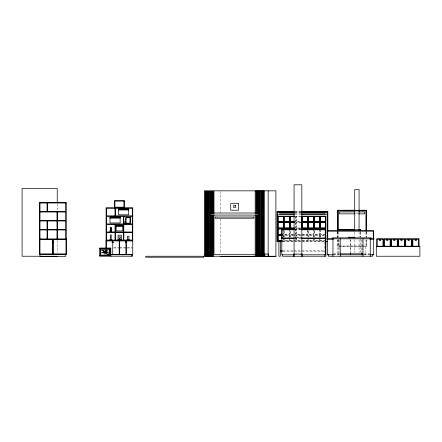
<?xml version="1.0" encoding="UTF-8"?>
<svg xmlns="http://www.w3.org/2000/svg" width="442" height="442" viewBox="0 0 442 442"><rect width="100%" height="100%" fill="white"/><g stroke="black" fill="none" stroke-linecap="round" stroke-linejoin="round"><path stroke-width="0.33" stroke-dasharray="2.21 1.66" d="M355.788 210.221L357.816 210.221M356.119 210.585L358.147 210.585M355.81 210.828L357.849 210.828M294.853 211.431L301.035 211.431M295.201 211.795L301.383 211.795M355.816 211.917L357.86 211.917M294.864 212.403L301.041 212.403M294.902 212.762L301.046 212.762M294.902 213.856L301.046 213.856M355.816 213.856L357.86 213.856M294.864 214.337L301.041 214.337M301.068 216.155L296.112 216.155L296.112 221.845L301.687 221.845M300.842 216.348L296.306 216.348L296.306 221.652L301.494 221.652M301.068 222.453L296.112 222.453L296.112 228.144L301.687 228.144M300.842 222.646L296.306 222.646L296.306 227.95L301.494 227.95M301.068 228.752L296.112 228.752L296.112 234.442L301.687 234.442M300.842 228.945L296.306 228.945L296.306 234.249L301.494 234.249M294.764 229.597L300.897 229.597M355.81 229.597L357.843 229.597M294.764 229.796L300.897 229.796M355.81 229.796L357.843 229.796M302.361 234.249L307.549 234.249L307.549 228.945M325.715 234.249L320.533 234.249L320.533 230.271M302.168 234.442L307.743 234.442L307.743 229.387M325.29 234.442L320.339 234.442L320.339 230.647M293.151 235.05L290.057 235.05L290.057 236.945M293.77 235.05L295.632 235.05L295.632 240.741L290.057 240.741L290.057 239.476M301.068 235.05L296.112 235.05L296.112 240.741L301.687 240.741M302.168 235.05L307.743 235.05L307.743 236.945M324.052 235.05L320.339 235.05L320.339 236.945M300.842 235.243L296.306 235.243L296.306 240.547L301.494 240.547M302.361 235.243L307.549 235.243L307.549 237.232M324.422 235.243L320.533 235.243L320.533 237.232M297.206 237.326L300.836 237.326M296.355 237.354L301.019 237.354M294.764 237.956L301.687 237.956M294.764 238.564L300.897 238.564M302.361 240.547L307.549 240.547L307.549 237.895M325.715 240.547L320.533 240.547L320.533 237.895M302.168 240.741L307.743 240.741L307.743 239.476M325.909 240.741L320.339 240.741L320.339 239.476M282.836 241.349L324.052 241.349M283.162 241.713L324.411 241.713M337.539 246.559L366.606 246.559L366.606 239.702M113.87 247.575L118.533 247.575M119.638 247.575L132.307 247.575M113.87 248.012L118.533 248.012M119.638 248.012L132.307 248.012M101.489 250.338L108.997 250.338M283.002 250.432L293.217 250.432M293.897 250.432L324.55 250.432M101.489 250.725L108.997 250.725M283.002 251.404L324.55 251.404M105.561 251.669L105.898 251.669L105.561 252.006M106.528 251.669L106.865 251.669L106.528 252.006M101.317 252.664L109.168 252.664M101.317 252.736L109.168 252.736M106.213 253.509L104.273 253.509L104.273 253.874L106.213 253.874M333.638 253.824L339.064 253.824M364.164 253.824L369.589 253.824M103.428 254.139L107.058 254.139M333.395 254.354L339.555 254.354M364.186 254.354L369.656 254.354M294.737 254.791L300.897 254.791M333.395 254.791L339.567 254.791M363.899 254.791L369.788 254.791M366.606 232.16L366.606 236.956M366.241 231.812L366.241 237.293M366.241 240.028L366.241 246.194L337.903 246.194L337.903 240.028M366.004 232.177L366.004 236.995M366.004 239.752L366.004 245.951L338.141 245.951L338.141 239.752M365.153 246.559L365.153 254.957M362.009 239.962L362.009 252.769M361.937 239.962L361.937 252.769M360.55 232.172L360.55 237.315M360.55 238.564L360.55 252.763M360.357 232.172L360.357 237.315M359.075 232.21L359.075 237.017M359.075 239.763L359.075 252.813M354.716 232.21L354.716 236.332M354.716 239.763L354.716 252.813M350.5 239.962L350.5 252.769M350.429 239.288L350.429 252.769M338.997 239.962L338.992 254.957M338.92 239.288L338.92 254.791M338.141 232.177L338.141 236.995M337.903 231.812L337.903 237.293M337.732 231.895L337.732 237.282M337.539 231.895L337.539 237.956M337.539 239.702L337.539 254.791M324.456 242.371L324.456 254.266M319.853 229.387L319.853 234.442L314.284 234.442L314.284 229.387M319.853 236.945L319.853 235.05L314.284 235.05L314.284 236.945M319.853 239.476L319.853 240.741L314.284 240.741L314.284 239.476M319.66 228.945L319.66 234.249L314.477 234.249L314.477 228.945M319.66 237.232L319.66 235.243L314.477 235.243L314.477 237.232M319.66 237.895L319.66 240.547L314.477 240.547L314.477 237.895M313.798 229.387L313.798 234.442L308.229 234.442L308.229 229.387M313.798 236.945L313.798 235.05L308.229 235.05L308.229 236.945M313.798 239.476L313.798 240.741L308.229 240.741L308.229 239.476M313.605 228.945L313.605 234.249L308.422 234.249L308.422 228.945M313.605 237.232L313.605 235.243L308.422 235.243L308.422 237.232M313.605 237.895L313.605 240.547L308.422 240.547L308.422 237.895M295.632 216.155L295.632 221.845M295.632 222.453L295.632 228.144M295.632 228.752L295.632 234.442L290.057 234.442L290.057 229.387M295.438 216.348L295.438 221.652M295.438 222.646L295.438 227.95M295.438 228.945L295.438 234.249L290.25 234.249L290.25 228.945M290.25 237.232L290.25 235.243L295.438 235.243L295.438 240.547L290.25 240.547L290.25 237.895M289.571 229.387L289.571 234.442L284.002 234.442L284.002 229.387M289.571 236.945L289.571 235.05L284.002 235.05L284.002 236.945M289.571 239.476L289.571 240.741L284.002 240.741L284.002 239.476M289.377 228.945L289.377 234.249L284.195 234.249L284.195 228.945M289.377 237.232L289.377 235.243L284.195 235.243L284.195 237.232M289.377 237.895L289.377 240.547L284.195 240.547L284.195 237.895M283.515 229.387L283.515 234.442M283.515 235.05L283.515 236.945M283.515 239.476L283.515 240.741M283.322 228.945L283.322 234.249M283.322 235.243L283.322 237.232M283.322 237.895L283.322 240.547M220.188 191.53L220.188 214.248M220.188 219.066L220.188 253.493M108.395 253.073L102.096 253.001M106.533 249.658L106.533 254.354M106.146 249.647L106.146 254.31M106.097 249.658L106.097 254.354M105.605 250.725L105.605 251.161M105.533 254.067L105.533 251.039L104.953 251.039L104.953 254.067M104.881 250.725L104.881 251.161M57.228 204.176L57.228 210.342M57.228 240.487L57.228 252.818M107.229 249.923L103.257 250.045L107.229 249.923M108.273 250.94L102.212 250.94L102.212 251.233L108.273 251.233L108.273 250.94M103.864 251.498L103.715 252.178L103.864 251.498M104.831 251.498L104.688 252.178L104.831 251.498M105.798 251.498L105.655 252.178L105.798 251.498M106.771 251.498L106.621 252.178L106.771 251.498M103.958 251.669L103.621 252.006L103.958 251.669M104.931 251.669L104.588 252.006L104.931 251.669M104.102 251.763L103.472 251.912L104.102 251.763M105.074 251.763L104.445 251.912L105.074 251.763M106.041 251.763L105.411 251.912L106.041 251.763M107.014 251.763L106.384 251.912L107.014 251.763M108.754 252.83L101.732 252.901L108.754 252.83"/><path stroke-width="0.66" d="M39.548 203.005L66.195 203.005M106.097 208.232L132.744 208.232M118.45 209.641L128.628 209.641M118.45 209.978L128.628 209.978M355.114 210.221L337.539 210.221L337.539 231.221M358.495 210.221L366.606 210.221L366.606 230.79M355.445 210.585L337.903 210.585L337.903 231.127M358.821 210.585L366.241 210.585L366.241 231.127M355.13 210.828L338.141 210.828L338.141 229.42M358.528 210.828L366.004 210.828L366.004 230.801M294.162 211.431L276.979 211.431L276.979 241.713L282.477 241.713M301.726 211.431L327.848 211.431L327.848 230.702M39.984 211.58L65.759 211.58M293.825 211.795L277.338 211.795L277.338 241.349L282.151 241.349M301.383 211.795L327.483 211.795L327.489 254.791L333.279 254.791M355.136 211.917L339.478 211.917L339.478 213.856L355.136 213.856M358.539 211.917L364.667 211.917L364.667 213.856L358.539 213.856M39.984 212.016L65.759 212.016M294.179 212.403L277.703 212.403L277.703 214.337L294.179 214.337M301.726 212.403L327.119 212.403L327.119 214.337L301.726 214.337M294.223 212.762L279.885 212.762L279.885 213.856L294.223 213.856M301.731 212.762L324.942 212.762L324.942 213.856L301.731 213.856M210.359 213.005L258.808 213.005M210.359 215.066L258.808 215.066M106.533 215.862L132.307 215.862M294.394 216.155L290.057 216.155L290.057 221.845L294.394 221.845M106.533 216.298L132.307 216.298M294.14 216.348L290.25 216.348L290.25 221.652L294.14 221.652M109.975 217.751L120.147 217.751M337.539 217.751L337.732 231.221M109.975 218.094L120.147 218.094M39.984 220.541L65.759 220.541M39.984 220.978L65.759 220.978M124.097 221.967L125.163 221.967M294.394 222.453L290.057 222.453L290.057 228.144L294.394 228.144M294.14 222.646L290.25 222.646L290.25 227.95L294.14 227.95M124.097 223.304L125.163 223.304M106.533 223.934L132.307 223.934M106.533 224.365L132.307 224.365M116.174 225.917L122.716 225.917M116.174 226.21L122.716 226.21M110.141 227.442L111.594 227.442M110.141 228.05L111.594 228.05M283.515 228.752L277.946 228.752L277.946 234.442L282.278 234.442M284.002 228.752L289.571 228.752M290.057 228.752L294.394 228.752M302.168 228.752L307.743 228.752M308.229 228.752L313.798 228.752M314.284 228.752L319.853 228.752M320.339 228.752L325.909 228.752L325.909 234.442M283.322 228.945L278.14 228.945L278.14 234.249L282.029 234.249M284.195 228.945L289.377 228.945M290.25 228.945L294.14 228.945M302.361 228.945L307.549 228.945M308.422 228.945L313.605 228.945M314.477 228.945L319.66 228.945M320.533 228.945L325.715 228.945L325.715 234.249M39.984 229.503L65.759 229.503M294.085 229.597L281.819 229.597L281.819 237.956M301.582 229.597L325.428 229.597L325.428 237.956M337.539 229.597L355.136 229.597M358.517 229.597L360.55 229.597L360.55 230.884M281.819 229.796L294.085 229.796M301.582 229.796L325.428 229.796M337.539 229.796L355.136 229.796M358.517 229.796L360.55 229.796M39.984 229.939L65.759 229.939M110.213 230.348L111.522 230.348M327.489 230.812L373.512 230.812L373.512 238.564M327.489 231.055L373.512 231.055M106.533 232L132.307 232M106.533 232.431L132.307 232.431M282.278 235.05L277.946 235.05L277.946 240.741L282.278 240.741M282.029 235.243L278.14 235.243L278.14 240.547L282.029 240.547M294.085 237.956L281.582 237.956L281.582 238.564L294.085 238.564M301.554 237.956L325.666 237.956M301.554 238.564L325.666 238.564M333.135 238.564L327.003 238.564L327.003 239.288L333.135 239.288M369.91 238.564L373.998 238.564L373.998 239.288L369.91 239.288M118.086 239.63L121.478 239.63M118.086 239.774L121.478 239.774M106.097 240.067L132.744 240.067M106.097 240.503L132.744 240.503M106.097 240.934L132.744 240.934M325.423 241.349L327.483 241.349M324.942 241.713L327.848 241.713M99.671 248.686L110.815 248.686M100.688 249.028L109.798 249.028M280.278 250.432L282.322 250.432M280.278 251.404L282.322 251.404M340.423 253.824L362.805 253.824M260.686 254.067L268.515 254.067L268.515 256.244M39.548 254.211L66.195 254.211M110.743 254.31L132.744 254.354M204.303 254.31L264.863 254.31L264.863 256.244M110.638 254.791L132.744 254.791L132.744 207.795L106.097 207.795L106.097 248.316M294.085 254.791L281.819 254.791L281.819 238.564M302.256 254.791L325.428 254.791L325.428 238.564M340.169 254.791L363.363 254.791M370.131 254.791L373.512 254.791L373.512 239.288M100.688 255.227L109.798 255.227M99.671 255.57L110.815 255.57M57.228 256.244L22.1 256.244L22.1 188.419L57.228 188.419L57.228 202.806M275.902 256.244L204.303 256.244L204.303 190.839L205.154 190.839L205.154 256.244M419.055 246.559L419.055 238.807L412.513 238.807L412.513 246.559M411.905 246.559L411.905 238.807L405.364 238.807L405.364 246.559M404.762 246.559L404.762 238.807L398.22 238.807L398.22 246.559M397.612 246.559L397.612 238.807L391.071 238.807L391.071 246.559M390.468 246.559L390.468 238.807L383.927 238.807L383.927 246.559M383.319 246.559L383.319 238.807L376.783 238.807L376.783 246.559M373.275 231.055L373.275 238.564M373.076 254.354L373.076 254.791M372.545 254.791L372.545 256.244L328.456 256.244L328.456 254.791M370.269 238.807L370.269 256.244M362.998 238.807L362.998 256.244M362.009 253.443L362.009 254.791M361.937 253.443L361.937 254.791M360.357 229.597L360.357 230.884M359.075 230.834L359.075 189.629L354.716 189.629L354.716 230.834M354.76 237.835L354.76 237.232L348.462 237.232L348.462 237.835M350.5 253.443L350.5 254.791M350.429 253.443L350.429 254.791M349.313 237.232L349.313 237.835M340.229 238.807L340.229 256.244M332.959 238.807L332.959 256.244M327.925 254.354L327.925 254.791M327.732 231.055L327.732 238.564M325.909 235.05L325.909 240.741M325.909 241.713L325.909 256.244L282.427 256.244L282.427 254.791M325.715 235.243L325.715 240.547M325.229 229.597L325.229 237.956M324.82 254.791L324.82 256.244M302.19 256.244L302.19 254.067L293.709 254.067L293.709 256.244M301.825 256.244L301.825 184.784L294.074 184.784L294.074 256.244M301.687 216.155L301.687 221.845M301.687 222.453L301.687 228.144M282.018 229.597L282.018 237.956M280.366 241.713L280.366 256.244L278.913 256.244L278.913 241.713M268.15 190.839L268.15 256.244M264.504 190.839L264.504 256.244M263.653 190.839L263.653 256.244M263.288 190.839L263.288 256.244M262.443 190.839L262.443 256.244M262.078 190.839L262.078 256.244M261.233 190.839L261.233 256.244M260.868 190.839L260.868 256.244M260.018 190.839L260.018 256.244M259.658 190.839L259.658 256.244M258.808 190.839L258.808 256.244M258.443 190.839L258.443 213.563M258.443 214.939L258.443 256.244M257.598 190.839L257.598 213.563M257.598 214.939L257.598 256.244M257.233 190.839L257.233 213.563M257.233 214.939L257.233 256.244M256.388 190.839L256.388 213.563M256.388 214.939L256.388 256.244M256.023 190.839L256.023 213.563M256.023 214.939L256.023 256.244M255.178 190.839L255.178 213.563M255.178 214.939L255.178 256.244M220.188 256.244L220.188 256.609L275.902 256.609L275.902 190.839L213.994 190.839L213.994 213.563M213.994 214.939L213.994 254.183M213.63 213.563L213.63 190.839L212.784 190.839L212.784 213.563M213.63 214.939L213.63 256.244M212.784 214.939L212.784 256.244M212.42 213.563L212.42 190.839L211.569 190.839L211.569 213.563M212.42 214.939L212.42 256.244M211.569 214.939L211.569 256.244M211.21 213.563L211.21 190.839L210.359 190.839L210.359 256.244M211.21 214.939L211.21 256.244M209.994 256.244L209.994 190.839L209.149 190.839L209.149 256.244M208.784 256.244L208.784 190.839L207.939 190.839L207.939 256.244M207.574 256.244L207.574 190.839L206.729 190.839L206.729 256.244M206.364 256.244L206.364 190.839L205.513 190.839L205.513 256.244M132.307 208.232L132.307 240.067M132.257 254.791L132.257 256.244L99.671 256.244L99.671 248.012L110.815 248.012L110.815 256.244M131.821 254.791L131.821 256.244M129.108 240.067L129.108 239.581L127.174 239.581L127.174 240.067M128.915 239.581L128.915 236.31L127.368 236.31L127.368 239.581M124.506 207.795L124.506 200.53L114.334 200.53L114.334 207.795M123.826 216.298L123.826 223.934M123.826 224.365L123.826 232M123.826 232.431L123.826 240.067M123.395 216.298L123.395 223.934M123.395 224.365L123.395 232M123.395 232.431L123.395 240.067M121.478 240.067L121.478 235.172L118.086 235.172L118.086 240.067M119.688 240.984L119.688 254.31M119.638 240.934L119.638 254.354M119.202 240.934L119.202 254.354M115.445 208.232L115.445 215.862M115.445 224.365L115.445 232M115.445 232.431L115.445 240.067M115.014 208.232L115.014 215.862M115.014 224.365L115.014 232M115.014 232.431L115.014 240.067M112.76 240.984L112.71 254.31M111.765 232L111.765 231.271L109.975 231.271L109.975 232M111.765 240.067L111.765 239.337L109.975 239.337L109.975 240.067M111.207 239.337L111.207 234.857L110.528 234.857L110.528 239.337M110.135 248.686L110.135 255.57M109.727 249.028L109.727 255.227M106.533 208.232L106.533 240.067M106.146 240.984L106.146 248.316M100.759 249.028L100.759 255.227M100.351 248.686L100.351 255.57M66.195 238.901L66.195 202.569L39.548 202.569L39.548 238.901M66.195 239.387L66.195 254.647L39.548 254.647L39.548 239.387M65.759 202.569L65.759 238.901M65.709 254.647L65.709 256.343L40.029 256.343L40.029 254.647M57.421 212.016L57.421 220.541M57.421 220.978L57.421 229.503M57.421 229.939L57.421 238.901M56.985 212.016L56.985 220.541M56.985 220.978L56.985 229.503M56.985 229.939L56.985 238.901M53.09 239.387L53.09 254.211M52.653 239.387L52.653 254.211M47.493 203.005L47.493 211.58M47.493 220.978L47.493 229.503M47.493 229.939L47.493 238.901M47.056 203.005L47.056 211.58M47.056 220.978L47.056 229.503M47.056 229.939L47.056 238.901M39.984 202.569L39.984 238.901M39.984 239.387L39.984 254.211M107.97 254.388C108.505 256.056 109.268 253.216 107.97 254.388M108.086 254.421C108.472 255.625 109.025 253.57 108.086 254.421M112.014 242.128L112.533 242.266L112.014 242.128M112.937 242.128L113.45 242.266L112.937 242.128M125.39 242.128L125.904 242.266L125.39 242.128M126.307 242.128L126.821 242.266L126.307 242.128M123.904 201.138L114.937 201.138L114.937 207.193L123.904 207.193L123.904 201.138M238.459 203.679L230.707 203.679L230.707 210.221L238.459 210.221L238.459 203.679M235.431 205.375L233.735 205.375L233.735 207.558L235.431 207.558L235.431 205.375M128.628 209.011L118.45 209.011L118.45 214.823L128.628 214.823L128.628 209.011M283.515 216.155L277.946 216.155L277.946 221.845L283.515 221.845L283.515 216.155M289.571 216.155L284.002 216.155L284.002 221.845L289.571 221.845L289.571 216.155M307.743 216.155L302.168 216.155L302.168 221.845L307.743 221.845L307.743 216.155M313.798 216.155L308.229 216.155L308.229 221.845L313.798 221.845L313.798 216.155M319.853 216.155L314.284 216.155L314.284 221.845L319.853 221.845L319.853 216.155M325.909 216.155L320.339 216.155L320.339 221.845L325.909 221.845L325.909 216.155M283.322 216.348L278.14 216.348L278.14 221.652L283.322 221.652L283.322 216.348M289.377 216.348L284.195 216.348L284.195 221.652L289.377 221.652L289.377 216.348M307.549 216.348L302.361 216.348L302.361 221.652L307.549 221.652L307.549 216.348M313.605 216.348L308.422 216.348L308.422 221.652L313.605 221.652L313.605 216.348M319.66 216.348L314.477 216.348L314.477 221.652L319.66 221.652L319.66 216.348M325.715 216.348L320.533 216.348L320.533 221.652L325.715 221.652L325.715 216.348M253.962 217.005L215.204 217.005L215.204 218.215L253.962 218.215L253.962 217.005M120.147 217.121L109.975 217.121L109.975 222.939L120.147 222.939L120.147 217.121M130.202 217.608L125.837 217.608L125.837 223.304L130.202 223.304L130.202 217.608M130.081 217.729L125.959 217.729L125.959 223.182L130.081 223.182L130.081 217.729M283.515 222.453L277.946 222.453L277.946 228.144L283.515 228.144L283.515 222.453M289.571 222.453L284.002 222.453L284.002 228.144L289.571 228.144L289.571 222.453M307.743 222.453L302.168 222.453L302.168 228.144L307.743 228.144L307.743 222.453M313.798 222.453L308.229 222.453L308.229 228.144L313.798 228.144L313.798 222.453M319.853 222.453L314.284 222.453L314.284 228.144L319.853 228.144L319.853 222.453M325.909 222.453L320.339 222.453L320.339 228.144L325.909 228.144L325.909 222.453M283.322 222.646L278.14 222.646L278.14 227.95L283.322 227.95L283.322 222.646M289.377 222.646L284.195 222.646L284.195 227.95L289.377 227.95L289.377 222.646M307.549 222.646L302.361 222.646L302.361 227.95L307.549 227.95L307.549 222.646M313.605 222.646L308.422 222.646L308.422 227.95L313.605 227.95L313.605 222.646M319.66 222.646L314.477 222.646L314.477 227.95L319.66 227.95L319.66 222.646M325.715 222.646L320.533 222.646L320.533 227.95L325.715 227.95L325.715 222.646M122.716 225.359L116.174 225.359L116.174 230.934L122.716 230.934L122.716 225.359M110.406 228.752L110.168 230.812L110.406 228.752M111.572 228.752L111.329 230.812L111.572 228.752M370.993 237.835L332.235 237.835L332.235 238.807L370.993 238.807L370.993 237.835M66.311 238.901L39.426 238.901L39.426 239.387L66.311 239.387L66.311 238.901M382.96 239.166L377.142 239.166L377.142 246.194L382.96 246.194L382.96 239.166M390.104 239.166L384.291 239.166L384.291 246.194L390.104 246.194L390.104 239.166M397.253 239.166L391.435 239.166L391.435 246.194L397.253 246.194L397.253 239.166M404.397 239.166L398.585 239.166L398.585 246.194L404.397 246.194L404.397 239.166M411.541 239.166L405.728 239.166L405.728 246.194L411.541 246.194L411.541 239.166M418.69 239.166L412.872 239.166L412.872 246.194L418.69 246.194L418.69 239.166M380.656 239.409L379.446 239.409L379.446 240.619L380.656 240.619L380.656 239.409M387.805 239.409L386.59 239.409L386.59 240.619L387.805 240.619L387.805 239.409M394.949 239.409L393.739 239.409L393.739 240.619L394.949 240.619L394.949 239.409M402.093 239.409L400.883 239.409L400.883 240.619L402.093 240.619L402.093 239.409M409.242 239.409L408.032 239.409L408.032 240.619L409.242 240.619L409.242 239.409M416.386 239.409L415.176 239.409L415.176 240.619L416.386 240.619L416.386 239.409M52.775 239.581L39.642 239.581L39.642 254.017L52.775 254.017L52.775 239.581M66.096 239.581L52.968 239.581L52.968 254.017L66.096 254.017L66.096 239.581M52.576 241.907L52.189 242.293L52.576 241.907M53.548 241.907L53.162 242.293L53.548 241.907M419.9 246.559L376.297 246.559L376.297 256.244L419.9 256.244L419.9 246.559M109.798 248.957L100.688 248.957L100.688 255.299L109.798 255.299L109.798 248.957M203.834 256.244L145.694 256.244L145.694 257.216L203.834 257.216L203.834 256.244M126.13 254.31L126.13 240.984L126.08 254.31M108.091 255.028A0.608 0.608 0 0 0 108.997 254.504A0.608 0.608 0 0 0 108.091 253.979A0.608 0.608 0 0 0 108.091 255.028M119.362 238.326A0.845 0.845 0 0 0 120.633 237.592A0.845 0.845 0 0 0 119.362 236.857A0.845 0.845 0 0 0 119.362 238.326"/></g></svg>
